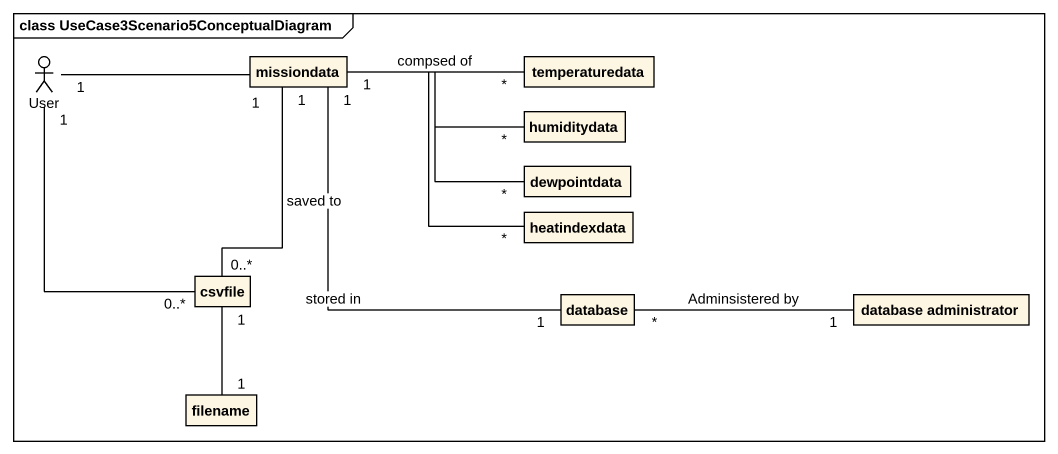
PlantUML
@startuml
mainframe class UseCase3Scenario5ConceptualDiagram
allowmixing
hide circle
hide empty members
actor User
class missiondata
class temperaturedata
class humiditydata
class dewpointdata
class heatindexdata
class csvfile
class "database" as database_
class "database administrator" as database_administrator
class filename
User "1" -right- "1" missiondata
User "1" -- "0..*" csvfile
missiondata "1" -right- "*" temperaturedata : compsed of
missiondata -right- "*" humiditydata
missiondata -right- "*" dewpointdata
missiondata -right- "*" heatindexdata
missiondata "1" -- "0..*" csvfile : saved to
missiondata "1" -- "1" database_ : stored in
csvfile "1" -- "1" filename
database_ "*" -right- "1" database_administrator : Adminsistered by
@enduml
